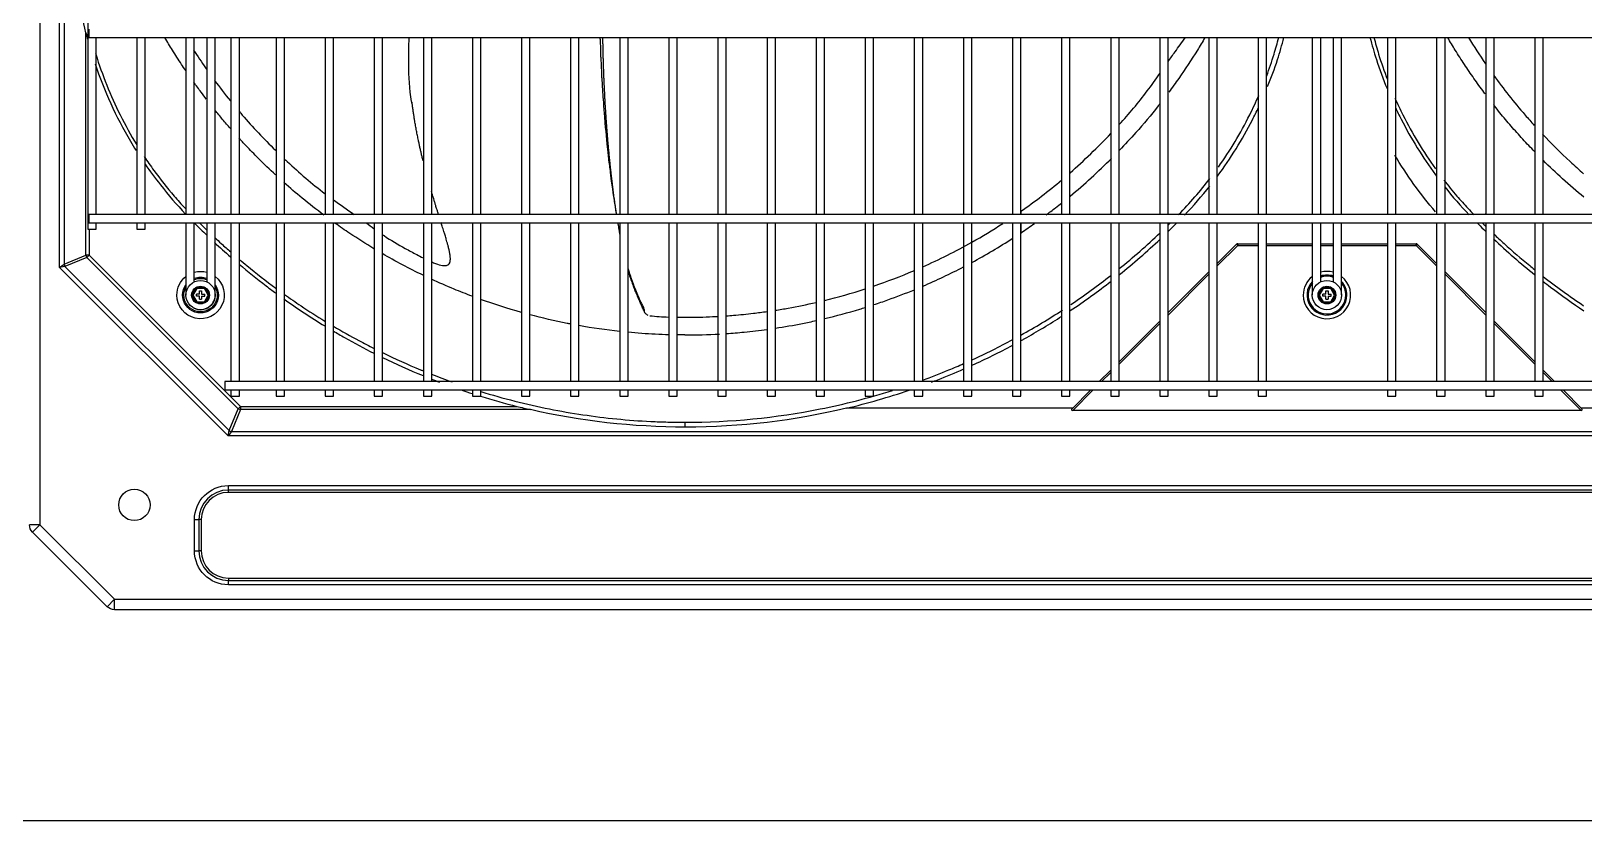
# Model space of a CAD drawing. Header units: millimetres. Extents: x 0 to 504600, y 0 to 118800.
# Drawn here: x 435575 to 436318, y 47238 to 47617 of the extents above; entities that cross this region are included whole.
import ezdxf

# ---------------------------------------------------------------- set-up
doc = ezdxf.new("R2010")
doc.units = ezdxf.units.MM
doc.header["$LTSCALE"] = 200
doc.layers.add('LG-AIRCON', color=240, linetype='Continuous')

# ---------------------------------------------------------------- blocks, each defined once
blk = doc.blocks.new('UXB+UXB')
at = {"layer": 'LG-AIRCON', "color": 0}
for p, q in [((-615.24, 719.79), (-615.24, 40.68)), ((-605.83, 163.94), (-605.83, 654.49)), ((-603.71, 652.97), (-603.71, 165.46)), ((-592.38, 636.18), (-592.38, 182.25)), ((-593.24, 169.8), (-593.24, 276.27)), ((-591.81, 278.04), (-591.81, 276.04)), ((-591.81, 276.04), (-591.81, 274.04)), ((-591.81, 274.04), (590.91, 274.04)), ((-588.38, 189.25), (-588.38, 274.04)), ((-568.88, 274.04), (-568.88, 189.25)), ((-564.88, 189.25), (-564.88, 274.04)), ((-545.39, 274.04), (-545.39, 189.26)), ((-541.38, 189.26), (-541.38, 274.04)), ((-535.39, 274.04), (-535.39, 189.25)), ((-531.39, 189.25), (-531.39, 274.04)), ((-523.82, 274.04), (-523.82, 189.26)), ((-519.82, 189.26), (-519.82, 274.04)), ((-502.25, 274.04), (-502.25, 189.26)), ((-498.25, 189.26), (-498.25, 274.04)), ((-478.76, 274.04), (-478.76, 189.26)), ((-474.76, 189.26), (-474.76, 274.04)), ((-455.26, 274.04), (-455.26, 189.26)), ((-451.26, 189.26), (-451.26, 274.04)), ((-431.76, 274.04), (-431.76, 189.26)), ((-427.76, 189.26), (-427.76, 274.04)), ((-408.27, 274.04), (-408.27, 189.26)), ((-404.27, 189.26), (-404.27, 274.04)), ((-384.77, 274.04), (-384.77, 189.26)), ((-380.77, 189.26), (-380.77, 274.04)), ((-361.27, 274.04), (-361.27, 189.26)), ((-357.28, 189.26), (-357.28, 274.04)), ((-337.78, 274.04), (-337.78, 189.26)), ((-333.78, 189.26), (-333.78, 274.04)), ((-314.28, 274.04), (-314.28, 189.26)), ((-310.28, 189.26), (-310.28, 274.04)), ((-290.79, 274.04), (-290.79, 189.26)), ((-286.79, 189.26), (-286.79, 274.04)), ((-267.29, 274.04), (-267.29, 189.26)), ((-263.29, 189.26), (-263.29, 274.04)), ((-243.79, 274.04), (-243.79, 189.26)), ((-239.79, 189.26), (-239.79, 274.04)), ((-220.3, 274.04), (-220.3, 189.26)), ((-216.3, 189.26), (-216.3, 274.04)), ((-196.8, 274.04), (-196.8, 189.26)), ((-192.8, 189.26), (-192.8, 274.04)), ((-173.3, 274.04), (-173.3, 189.26)), ((-169.3, 189.26), (-169.3, 274.04)), ((-149.81, 274.04), (-149.81, 189.26)), ((-145.81, 189.26), (-145.81, 274.04)), ((-126.31, 274.04), (-126.31, 189.26)), ((-122.31, 189.26), (-122.31, 274.04)), ((-102.82, 274.04), (-102.82, 189.26)), ((-98.82, 189.26), (-98.82, 274.04)), ((-79.32, 274.04), (-79.32, 189.26)), ((-75.32, 189.26), (-75.32, 274.04)), ((-55.82, 274.04), (-55.82, 189.26)), ((-51.82, 189.26), (-51.82, 274.04)), ((-32.33, 274.04), (-32.33, 189.26)), ((-28.33, 189.26), (-28.33, 274.04)), ((-6.33, 274.04), (-6.33, 189.26)), ((-2.33, 189.26), (-2.33, 274.04)), ((3.66, 274.04), (3.66, 189.25)), ((7.66, 189.25), (7.66, 274.04)), ((29.66, 274.04), (29.66, 189.26)), ((33.66, 189.26), (33.66, 274.04)), ((53.16, 274.04), (53.16, 189.26)), ((57.16, 189.26), (57.16, 274.04)), ((76.66, 274.04), (76.66, 189.26)), ((80.66, 189.26), (80.66, 274.04)), ((100.15, 274.04), (100.15, 189.26)), ((104.15, 189.26), (104.15, 274.04)), ((-591.81, 189.25), (-591.81, 187.25)), ((590.91, 189.25), (-591.81, 189.25)), ((-591.81, 187.25), (-591.81, 185.25)), ((-145.76, 190.8), (-145.76, 189.25)), ((-592.38, 182.25), (-588.38, 182.25)), ((-591.81, 185.25), (590.91, 185.25)), ((-591.68, 182.25), (-591.68, 169.8)), ((-588.38, 182.25), (-588.38, 185.25)), ((-568.88, 185.25), (-568.88, 182.25)), ((-568.88, 182.25), (-564.88, 182.25)), ((-564.88, 182.25), (-564.88, 185.25)), ((-545.39, 185.26), (-545.39, 173.91)), ((-541.38, 173.91), (-541.38, 185.26)), ((-535.39, 185.25), (-535.39, 173.91)), ((-531.39, 173.91), (-531.39, 185.25)), ((-523.82, 185.26), (-523.82, 109.27)), ((-519.82, 109.27), (-519.82, 185.26)), ((-502.25, 185.26), (-502.25, 109.27)), ((-498.25, 109.27), (-498.25, 185.26)), ((-478.76, 185.26), (-478.76, 109.27)), ((-474.76, 109.27), (-474.76, 185.26)), ((-455.26, 185.26), (-455.26, 109.27)), ((-451.26, 109.27), (-451.26, 185.26)), ((-431.76, 185.26), (-431.76, 109.27)), ((-427.76, 109.27), (-427.76, 185.26)), ((-408.27, 185.26), (-408.27, 109.27)), ((-404.27, 109.27), (-404.27, 185.26)), ((-384.77, 185.26), (-384.77, 109.27)), ((-380.77, 109.27), (-380.77, 185.26)), ((-361.27, 185.26), (-361.27, 109.27)), ((-357.28, 109.27), (-357.28, 185.26)), ((-337.78, 185.26), (-337.78, 109.27)), ((-333.78, 109.27), (-333.78, 185.26)), ((-314.28, 185.26), (-314.28, 109.27)), ((-310.28, 109.27), (-310.28, 185.26)), ((-290.79, 185.26), (-290.79, 109.27)), ((-286.79, 109.27), (-286.79, 185.26)), ((-267.29, 185.26), (-267.29, 109.27)), ((-263.29, 109.27), (-263.29, 185.26)), ((-243.79, 185.26), (-243.79, 109.27)), ((-239.79, 109.27), (-239.79, 185.26)), ((-220.3, 185.26), (-220.3, 109.27)), ((-216.3, 109.27), (-216.3, 185.26)), ((-196.8, 185.26), (-196.8, 109.27)), ((-192.8, 109.27), (-192.8, 185.26)), ((-173.3, 185.26), (-173.3, 109.27)), ((-169.3, 109.27), (-169.3, 185.26)), ((-149.81, 185.26), (-149.81, 109.27)), ((-145.81, 109.27), (-145.81, 185.26)), ((-145.76, 185.26), (-145.76, 180.54)), ((-126.31, 185.26), (-126.31, 109.27)), ((-122.31, 109.27), (-122.31, 185.26)), ((-102.82, 185.26), (-102.82, 109.27)), ((-98.82, 109.27), (-98.82, 185.26)), ((-79.32, 185.26), (-79.32, 109.27)), ((-75.32, 109.27), (-75.32, 185.26)), ((-55.82, 185.26), (-55.82, 109.27)), ((-51.82, 109.27), (-51.82, 185.26)), ((-32.33, 185.26), (-32.33, 109.27)), ((-28.33, 109.27), (-28.33, 185.26)), ((-6.33, 185.26), (-6.33, 173.91)), ((-2.33, 173.91), (-2.33, 185.26)), ((3.66, 185.25), (3.66, 173.91)), ((7.66, 173.91), (7.66, 185.25)), ((29.66, 185.26), (29.66, 109.27)), ((33.66, 109.27), (33.66, 185.26)), ((53.16, 185.26), (53.16, 109.27)), ((57.16, 109.27), (57.16, 185.26)), ((76.66, 185.26), (76.66, 109.27)), ((80.66, 109.27), (80.66, 185.26)), ((100.15, 185.26), (100.15, 109.27)), ((104.15, 109.27), (104.15, 185.26)), ((-545.39, 171.08), (-545.39, 167.43)), ((-545.38, 173.91), (-545.38, 171.08)), ((-541.38, 171.08), (-541.38, 173.91)), ((-541.38, 167.43), (-541.38, 171.08)), ((-535.39, 173.91), (-535.39, 171.08)), ((-535.39, 171.08), (-535.39, 167.43)), ((-531.39, 171.08), (-531.39, 173.91)), ((-531.39, 171.08), (-531.39, 171.08)), ((-531.39, 167.43), (-531.39, 171.08)), ((-51.82, 165.75), (-42.56, 175.02)), ((-51.82, 164.62), (-41.99, 174.45)), ((-41.99, 174.45), (-42.56, 175.02)), ((-41.99, 175.25), (-32.33, 175.25)), ((-41.99, 175.25), (-41.99, 174.45)), ((-41.99, 174.45), (-32.33, 174.45)), ((-28.33, 175.25), (-6.33, 175.25)), ((-28.33, 174.45), (-6.33, 174.45)), ((-6.33, 173.91), (-6.33, 171.08)), ((-6.33, 171.08), (-6.33, 167.43)), ((-2.33, 175.25), (3.66, 175.25)), ((-2.33, 174.45), (3.66, 174.45)), ((-2.33, 171.08), (-2.33, 173.91)), ((-2.33, 167.43), (-2.33, 171.08)), ((3.66, 173.91), (3.66, 171.08)), ((3.66, 171.08), (3.66, 167.43)), ((7.66, 175.25), (29.66, 175.25)), ((7.66, 174.45), (29.66, 174.45)), ((7.66, 171.08), (7.66, 173.91)), ((7.66, 171.08), (7.66, 171.08)), ((7.66, 167.43), (7.66, 171.08)), ((33.66, 175.25), (43.32, 175.25)), ((33.66, 174.45), (43.32, 174.45)), ((43.32, 174.45), (43.32, 175.25)), ((43.89, 175.02), (43.32, 174.45)), ((43.32, 174.45), (53.16, 164.61)), ((43.89, 175.02), (53.16, 165.74)), ((-605.83, 163.94), (-603.71, 165.46)), ((-603.26, 164.36), (-605.83, 163.94)), ((-525.12, 83.22), (-605.83, 163.94)), ((-603.71, 165.46), (-593.24, 169.8)), ((-592.78, 168.7), (-603.26, 164.36)), ((-603.26, 164.36), (-524.69, 85.8)), ((-591.68, 169.8), (-593.24, 169.8)), ((-591.68, 169.8), (-592.78, 168.7)), ((-520.35, 96.27), (-592.78, 168.7)), ((-591.68, 169.8), (-519.25, 97.37)), ((-545.39, 170.67), (-545.39, 150.69)), ((-545.38, 170.67), (-545.38, 150.83)), ((-541.38, 156.99), (-541.38, 170.67)), ((-535.39, 167.43), (-535.39, 164.6)), ((-535.39, 164.6), (-535.39, 156.99)), ((-531.39, 167.43), (-531.39, 167.43)), ((-531.39, 164.6), (-531.39, 167.43)), ((-531.39, 150.83), (-531.39, 164.6)), ((-6.33, 167.43), (-6.33, 164.6)), ((-6.33, 164.6), (-6.33, 150.85)), ((-2.33, 164.6), (-2.33, 167.43)), ((-2.33, 156.99), (-2.33, 164.6)), ((3.66, 167.43), (3.66, 164.6)), ((3.66, 164.6), (3.66, 156.99)), ((7.66, 167.43), (7.66, 167.43)), ((7.66, 164.6), (7.66, 167.43)), ((7.66, 150.81), (7.66, 164.6)), ((-75.32, 142.25), (-55.82, 161.75)), ((-75.32, 141.12), (-55.82, 160.62)), ((57.16, 161.74), (76.66, 142.25)), ((57.16, 160.61), (76.66, 141.11)), ((-542.64, 150.67), (-540.51, 154.35)), ((-542.64, 150.67), (-542.06, 150.67)), ((-540.51, 146.99), (-542.64, 150.67)), ((-540.22, 153.85), (-542.06, 150.67)), ((-542.06, 150.67), (-540.22, 147.49)), ((-540.51, 154.35), (-540.22, 153.85)), ((-540.51, 154.35), (-536.26, 154.35)), ((-538.89, 151.17), (-540.39, 151.17)), ((-540.39, 150.17), (-540.39, 151.17)), ((-538.89, 150.17), (-540.39, 150.17)), ((-536.55, 153.85), (-540.22, 153.85)), ((-538.89, 152.67), (-537.89, 152.67)), ((-538.89, 151.17), (-538.89, 152.67)), ((-538.89, 148.67), (-538.89, 150.17)), ((-538.89, 148.67), (-537.89, 148.67)), ((-537.89, 152.67), (-537.89, 151.17)), ((-537.89, 151.17), (-536.39, 151.17)), ((-537.89, 150.17), (-537.89, 148.67)), ((-537.89, 150.17), (-536.39, 150.17)), ((-536.55, 153.85), (-536.26, 154.35)), ((-534.71, 150.67), (-536.55, 153.85)), ((-536.55, 147.49), (-534.71, 150.67)), ((-536.39, 150.17), (-536.39, 151.17)), ((-536.26, 154.35), (-534.14, 150.67)), ((-534.14, 150.67), (-536.26, 146.99)), ((-534.71, 150.67), (-534.14, 150.67)), ((-3.58, 150.67), (-1.46, 154.35)), ((-3.58, 150.67), (-3.01, 150.67)), ((-1.46, 146.99), (-3.58, 150.67)), ((-1.17, 153.85), (-3.01, 150.67)), ((-3.01, 150.67), (-1.17, 147.49)), ((-1.46, 154.35), (-1.17, 153.85)), ((-1.46, 154.35), (2.79, 154.35)), ((0.17, 151.17), (-1.33, 151.17)), ((-1.33, 150.17), (-1.33, 151.17)), ((0.17, 150.17), (-1.33, 150.17)), ((2.5, 153.85), (-1.17, 153.85)), ((0.17, 152.67), (1.17, 152.67)), ((0.17, 151.17), (0.17, 152.67)), ((0.17, 148.67), (0.17, 150.17)), ((0.17, 148.67), (1.17, 148.67)), ((1.17, 152.67), (1.17, 151.17)), ((1.17, 151.17), (2.67, 151.17)), ((1.17, 150.17), (1.17, 148.67)), ((1.17, 150.17), (2.67, 150.17)), ((2.5, 153.85), (2.79, 154.35)), ((4.34, 150.67), (2.5, 153.85)), ((2.5, 147.49), (4.34, 150.67)), ((2.67, 150.17), (2.67, 151.17)), ((2.79, 154.35), (4.91, 150.67)), ((4.91, 150.67), (2.79, 146.99)), ((4.34, 150.67), (4.91, 150.67)), ((-540.51, 146.99), (-540.22, 147.49)), ((-536.26, 146.99), (-540.51, 146.99)), ((-540.22, 147.49), (-536.55, 147.49)), ((-536.55, 147.49), (-536.26, 146.99)), ((-1.46, 146.99), (-1.17, 147.49)), ((2.79, 146.99), (-1.46, 146.99)), ((-1.17, 147.49), (2.5, 147.49)), ((2.5, 147.49), (2.79, 146.99)), ((-98.82, 118.76), (-79.32, 138.25)), ((-98.81, 117.63), (-79.32, 137.12)), ((80.66, 138.25), (100.15, 118.75)), ((80.66, 137.12), (100.15, 117.62)), ((-108.31, 109.27), (-102.81, 114.76)), ((-107.18, 109.27), (-102.81, 113.63)), ((104.15, 114.75), (109.64, 109.27)), ((104.15, 113.62), (108.51, 109.27)), ((-526.82, 109.26), (-526.82, 107.26)), ((527.73, 109.26), (-526.82, 109.26)), ((-526.82, 107.26), (-526.82, 105.27)), ((-526.82, 105.27), (527.73, 105.27)), ((-523.82, 105.27), (-523.82, 102.27)), ((-519.82, 102.27), (-519.82, 105.27)), ((-502.25, 105.27), (-502.25, 102.27)), ((-498.25, 102.27), (-498.25, 105.27)), ((-478.76, 105.27), (-478.76, 102.27)), ((-474.76, 102.27), (-474.76, 105.27)), ((-455.26, 105.27), (-455.26, 102.27)), ((-451.26, 102.27), (-451.26, 105.27)), ((-431.76, 105.27), (-431.76, 102.27)), ((-427.76, 102.27), (-427.76, 105.27)), ((-408.27, 105.27), (-408.27, 102.27)), ((-404.27, 102.27), (-404.27, 105.27)), ((-384.77, 105.27), (-384.77, 102.27)), ((-380.77, 102.27), (-380.77, 105.27)), ((-361.27, 105.27), (-361.27, 102.27)), ((-357.28, 102.27), (-357.28, 105.27)), ((-337.78, 105.27), (-337.78, 102.27)), ((-333.78, 102.27), (-333.78, 105.27)), ((-314.28, 105.27), (-314.28, 102.27)), ((-310.28, 102.27), (-310.28, 105.27)), ((-290.79, 105.27), (-290.79, 102.27)), ((-286.79, 102.27), (-286.79, 105.27)), ((-267.29, 105.27), (-267.29, 102.27)), ((-263.29, 102.27), (-263.29, 105.27)), ((-243.79, 105.27), (-243.79, 102.27)), ((-239.79, 102.27), (-239.79, 105.27)), ((-220.3, 105.27), (-220.3, 102.27)), ((-216.3, 102.27), (-216.3, 105.27)), ((-196.8, 105.27), (-196.8, 102.27)), ((-192.8, 102.27), (-192.8, 105.27)), ((-173.3, 105.27), (-173.3, 102.27)), ((-169.3, 102.27), (-169.3, 105.27)), ((-149.81, 105.27), (-149.81, 102.27)), ((-145.81, 102.27), (-145.81, 105.27)), ((-126.31, 105.27), (-126.31, 102.27)), ((-122.31, 102.27), (-122.31, 105.27)), ((-121.31, 96.26), (-112.31, 105.27)), ((-120.98, 95.46), (-111.18, 105.27)), ((-102.82, 105.27), (-102.82, 102.27)), ((-98.82, 102.27), (-98.82, 105.27)), ((-79.32, 105.27), (-79.32, 102.27)), ((-75.32, 102.27), (-75.32, 105.27)), ((-55.82, 105.27), (-55.82, 102.27)), ((-51.82, 102.27), (-51.82, 105.27)), ((-32.33, 105.27), (-32.33, 102.27)), ((-28.33, 102.27), (-28.33, 105.27)), ((29.66, 105.27), (29.66, 102.27)), ((33.66, 102.27), (33.66, 105.27)), ((53.16, 105.27), (53.16, 102.27)), ((57.16, 102.27), (57.16, 105.27)), ((76.66, 105.27), (76.66, 102.27)), ((80.66, 102.27), (80.66, 105.27)), ((100.15, 105.27), (100.15, 102.27)), ((104.15, 102.27), (104.15, 105.27)), ((112.51, 105.27), (122.31, 95.46)), ((113.64, 105.27), (122.64, 96.26)), ((-523.82, 102.27), (-519.82, 102.27)), ((-519.25, 97.37), (-520.35, 96.27)), ((-519.25, 97.37), (-386.98, 97.37)), ((-519.25, 97.37), (-519.25, 95.82)), ((-502.25, 102.27), (-498.25, 102.27)), ((-478.76, 102.27), (-474.76, 102.27)), ((-455.26, 102.27), (-451.26, 102.27)), ((-431.76, 102.27), (-427.76, 102.27)), ((-408.27, 102.27), (-404.27, 102.27)), ((-384.77, 102.27), (-380.77, 102.27)), ((-361.27, 102.27), (-357.28, 102.27)), ((-337.78, 102.27), (-333.78, 102.27)), ((-314.28, 102.27), (-310.28, 102.27)), ((-290.79, 102.27), (-286.79, 102.27)), ((-267.29, 102.27), (-263.29, 102.27)), ((-243.79, 102.27), (-239.79, 102.27)), ((-220.3, 102.27), (-216.3, 102.27)), ((-196.8, 102.27), (-192.8, 102.27)), ((-173.3, 102.27), (-169.3, 102.27)), ((-149.81, 102.27), (-145.81, 102.27)), ((-126.31, 102.27), (-122.31, 102.27)), ((-102.82, 102.27), (-98.82, 102.27)), ((-79.32, 102.27), (-75.32, 102.27)), ((-55.82, 102.27), (-51.82, 102.27)), ((-32.33, 102.27), (-28.33, 102.27)), ((29.66, 102.27), (33.66, 102.27)), ((53.16, 102.27), (57.16, 102.27)), ((76.66, 102.27), (80.66, 102.27)), ((100.15, 102.27), (104.15, 102.27)), ((-524.69, 85.8), (-520.35, 96.27)), ((-519.25, 95.82), (-523.59, 85.34)), ((-380.49, 95.82), (-519.25, 95.82)), ((-121.11, 96.46), (-229.32, 96.46)), ((122.31, 95.46), (-120.98, 95.46)), ((230.65, 96.46), (122.44, 96.46)), ((-525.12, 83.22), (-524.69, 85.8)), ((-523.59, 85.34), (-525.12, 83.22)), ((526.45, 83.22), (-525.12, 83.22)), ((-523.59, 85.34), (524.93, 85.34)), ((-525.05, 59.43), (526.39, 59.43)), ((-525.05, 57.31), (-525.05, 59.43)), ((526.39, 57.31), (-525.05, 57.31)), ((-525.05, 56.19), (-525.05, 57.31)), ((526.39, 56.19), (-525.05, 56.19)), ((-615.24, 40.68), (-620.23, 40.68)), ((-618.77, 37.14), (-615.24, 40.68)), ((-615.24, 40.68), (-579.55, 5)), ((-541.29, 28.2), (-541.29, 43.19)), ((-541.29, 43.19), (-539.17, 43.19)), ((-539.17, 43.19), (-539.17, 28.2)), ((-538.05, 43.19), (-539.17, 43.19)), ((-538.05, 43.19), (-538.05, 28.2)), ((-583.09, 1.46), (-618.77, 37.14)), ((-541.29, 28.2), (-539.17, 28.2)), ((-538.05, 28.2), (-539.17, 28.2)), ((-525.05, 15.2), (526.39, 15.2)), ((-525.05, 15.2), (-525.05, 14.08)), ((-525.05, 14.08), (526.39, 14.08)), ((-525.05, 11.96), (-525.05, 14.08)), ((526.39, 11.96), (-525.05, 11.96)), ((-583.09, 1.46), (-579.55, 5)), ((-579.55, 5), (579.55, 5)), ((-579.55, 0), (-579.55, 5)), ((579.55, 0), (-579.55, 0))]:
    blk.add_line(p, q, dxfattribs=at)
for centre, radius in [((-538.39, 150.67), 7), ((0.67, 150.67), 7), ((-538.39, 150.67), 4.25), ((-538.39, 150.67), 4.25), ((0.67, 150.67), 4.25), ((0.67, 150.67), 4.25), ((-570.04, 50.19), 7.5)]:
    blk.add_circle(centre, radius, dxfattribs=at)
for centre, radius, start, end in [((-41.99, 174.45), 0.8, 90, 135), ((43.32, 174.45), 0.8, 45, 90), ((0.67, 150.67), 11.33, 180, 51.85692), ((0.67, 150.67), 11.33, 128.13746, 180), ((0.67, 150.67), 9.56, 137.01949, 0), ((0.67, 150.67), 9, 141.03565, 0), ((0.67, 150.67), 11.33, 74.65506, 105.33943), ((0.67, 150.67), 9.56, 71.73561, 108.26428), ((0.67, 150.67), 9, 70.54325, 109.45702), ((0.67, 150.67), 9.56, 0, 42.98056), ((0.67, 150.67), 9, 0, 38.95884), ((-525.05, 43.19), 14.12, 90, 180), ((-525.05, 43.19), 13, 90, 180), ((-525.05, 28.2), 14.12, 180, 270), ((-525.05, 28.2), 13, 180, 270)]:
    blk.add_arc(centre, radius, start, end, dxfattribs=at)
at = {"layer": 'LG-AIRCON', "color": 0, "extrusion": (0, 0, -1)}
for centre, radius, start, end in [((538.39, 150.67), 11.33, 0, 51.85121), ((538.39, 150.67), 11.33, 128.14308, 0), ((538.39, 150.67), 11.33, 74.64936, 105.34505), ((538.39, 150.67), 8.56, 69.50254, 110.49186), ((538.39, 150.67), 8, 67.97802, 112.0104), ((538.39, 150.67), 8.56, 144.78738, 0), ((538.39, 150.67), 8.56, 0, 35.19559), ((538.39, 150.67), 8, 0, 28.95757), ((538.39, 150.67), 8, 151.01995, 0), ((525.05, 43.19), 16.24, 0, 90), ((615.24, 40.68), 5, 315, 0), ((525.05, 28.2), 16.24, 270, 0), ((579.55, 5), 5, 270, 315)]:
    blk.add_arc(centre, radius, start, end, dxfattribs=at)
at = {"layer": 'LG-AIRCON', "color": 0}
for centre, major_axis, ratio, start_param, end_param in [((-602.16, 165.46), (0.84, -2.03), 0.678598, 4.438375, 4.986403), ((-591.68, 169.8), (0.84, -2.03), 0.678598, 4.438375, 4.986403), ((-519.25, 97.37), (2.03, -0.84), 0.678598, 4.438375, 4.986403), ((-120.18, 96.26), (1.37, 0.57), 0.414214, 2.356194, 3.926991), ((121.51, 96.26), (-1.37, 0.57), 0.414214, 2.356194, 3.926991), ((-523.59, 86.9), (2.03, -0.84), 0.678598, 4.438375, 4.986403)]:
    blk.add_ellipse(centre, major_axis=major_axis, ratio=ratio, start_param=start_param, end_param=end_param, dxfattribs=at)
for points, knots in [([(-593.24, 276.27), (-596.11, 287.8), (-597.9, 299.52), (-599, 317.37), (-599.26, 323.34), (-599.81, 335.27), (-600.06, 341.24), (-601.15, 371.11), (-601.59, 395.09), (-601.59, 419.05)], [0, 0, 0, 0, 0.25, 0.25, 0.375, 0.375, 0.5, 0.5, 1, 1, 1, 1]), ([(-545.46, 258.12), (-546.14, 259.12), (-548.31, 262.36), (-551.66, 267.59), (-554.25, 271.87), (-555.42, 273.87)], [0, 0, 0, 0, 0.194465, 0.627386, 1, 1, 1, 1]), ([(-541.71, 267.94), (-539.86, 265.08), (-537.77, 261.98), (-535.61, 258.9), (-535.43, 258.65)], [0, 0, 0, 0, 0.918999, 1, 1, 1, 1]), ([(-437.25, 242.54), (-437.31, 242.83), (-438.49, 248.96), (-438.81, 259.54), (-438.74, 269.78), (-438.53, 274.04)], [0, 0, 0, 0, 0.028763, 0.596266, 1, 1, 1, 1]), ([(-347.23, 274.05), (-347.23, 273.75), (-347.23, 273.07), (-347.18, 271.95), (-347.04, 270.28), (-347, 268.34), (-346.98, 266.13), (-346.88, 263.74), (-346.68, 261.21), (-346.57, 259.07), (-346.55, 257.34), (-346.51, 255.77), (-346.29, 253.71), (-346.19, 251.48), (-346.11, 249.33), (-345.96, 247.02), (-345.71, 244.56), (-345.56, 242.43), (-345.49, 240.69), (-345.41, 239.06), (-345.13, 236.95), (-344.98, 234.63), (-344.84, 232.45), (-344.62, 230.16), (-344.32, 227.77), (-344.13, 225.64), (-344.01, 223.84), (-343.85, 222.13), (-343.5, 219.95), (-343.31, 217.4), (-343.08, 215.13), (-342.78, 212.83), (-342.44, 210.55), (-342.22, 208.3), (-341.87, 205.36), (-341.43, 203.11), (-341.16, 200.49), (-340.83, 197.99), (-340.37, 195.35), (-340.02, 193.12), (-339.76, 191.27), (-339.58, 190.13), (-339.45, 189.49), (-339.4, 189.24)], [0, 0, 0, 0, 0.010355, 0.022017, 0.034912, 0.06644, 0.084702, 0.104252, 0.145583, 0.183247, 0.197905, 0.209829, 0.23371, 0.264361, 0.282067, 0.301316, 0.342279, 0.380092, 0.394981, 0.407215, 0.43204, 0.463541, 0.481722, 0.501226, 0.542595, 0.579874, 0.594265, 0.606592, 0.633467, 0.667291, 0.686602, 0.707431, 0.750283, 0.785454, 0.798796, 0.843668, 0.862, 0.881783, 0.924485, 0.963805, 0.979109, 0.991789, 1, 1, 1, 1]), ([(-346, 274.05), (-345.99, 273.63), (-345.98, 272.88), (-345.96, 271.47), (-345.93, 270.14), (-345.9, 268.48), (-345.87, 267.12), (-345.83, 265.43), (-345.78, 263.91), (-345.74, 262.26), (-345.69, 260.78), (-345.64, 259.31), (-345.58, 257.67), (-345.53, 256.2), (-345.46, 254.56), (-345.4, 253.08), (-345.33, 251.42), (-345.26, 249.91), (-345.18, 248.4), (-345.1, 246.75), (-345.02, 245.28), (-344.93, 243.67), (-344.85, 242.22), (-344.75, 240.6), (-344.65, 238.99), (-344.56, 237.54), (-344.45, 235.92), (-344.35, 234.45), (-344.23, 232.81), (-344.12, 231.34), (-344.01, 229.89), (-343.89, 228.3), (-343.76, 226.73), (-343.63, 225.15), (-343.49, 223.58), (-343.37, 222.17), (-343.22, 220.6), (-343.09, 219.18), (-342.94, 217.59), (-342.8, 216.16), (-342.65, 214.74), (-342.49, 213.18), (-342.34, 211.8), (-342.18, 210.27), (-342.02, 208.9), (-341.85, 207.39), (-341.67, 205.87), (-341.51, 204.51), (-341.32, 203), (-341.15, 201.63), (-340.96, 200.1), (-340.78, 198.74), (-340.6, 197.39), (-340.39, 195.91), (-340.21, 194.59), (-340, 193.14), (-339.83, 191.98), (-339.62, 190.58), (-339.49, 189.76), (-339.41, 189.24)], [0, 0, 0, 0, 0.014465, 0.025686, 0.048127, 0.059348, 0.081789, 0.09301, 0.115451, 0.132282, 0.149113, 0.165944, 0.182775, 0.205216, 0.216437, 0.238878, 0.255709, 0.27254, 0.289371, 0.306202, 0.328643, 0.339864, 0.362305, 0.379136, 0.395967, 0.418408, 0.429629, 0.45207, 0.468901, 0.485732, 0.502563, 0.519394, 0.541835, 0.558666, 0.575497, 0.597939, 0.609159, 0.631601, 0.648431, 0.665262, 0.682093, 0.698924, 0.721366, 0.732586, 0.755028, 0.771859, 0.78869, 0.811131, 0.822351, 0.844793, 0.861624, 0.878455, 0.895286, 0.912117, 0.934558, 0.945779, 0.96822, 0.97944, 1, 1, 1, 1]), ([(-75.34, 262.42), (-74.25, 263.98), (-71.53, 267.85), (-68.69, 271.68), (-67.06, 274.01)], [0, 0, 0, 0, 0.404883, 1, 1, 1, 1]), ([(-57.74, 273.87), (-58.91, 271.87), (-62.9, 265.27), (-68.66, 256.56), (-73.42, 249.99), (-75.04, 247.81)], [0, 0, 0, 0, 0.221999, 0.739418, 1, 1, 1, 1]), ([(-28.16, 255.64), (-26.89, 259.06), (-25.73, 262.5), (-23.85, 268.63), (-23.09, 271.32), (-22.39, 274.01)], [0, 0, 0, 0, 0.563574, 0.563574, 1, 1, 1, 1]), ([(-27.71, 250.49), (-25.99, 254.75), (-24.42, 259.06), (-21.89, 266.88), (-20.86, 270.39), (-19.93, 273.92)], [0, 0, 0, 0, 0.555539, 0.555539, 1, 1, 1, 1]), ([(21.26, 273.96), (22.18, 270.44), (23.2, 266.96), (25.85, 258.77), (27.56, 254.1), (29.45, 249.5)], [0, 0, 0, 0, 0.420981, 0.420981, 1, 1, 1, 1]), ([(23.13, 274.02), (23.83, 271.32), (24.59, 268.64), (26.65, 261.91), (28.04, 257.88), (29.57, 253.89)], [0, 0, 0, 0, 0.398194, 0.398194, 1, 1, 1, 1]), ([(76.38, 247), (76.19, 247.26), (74.36, 249.71), (70.98, 254.38), (66.41, 261.1), (62.24, 267.59), (59.66, 271.87), (58.48, 273.87)], [0, 0, 0, 0, 0.030003, 0.283624, 0.535302, 0.785046, 1, 1, 1, 1]), ([(-588.87, 261.34), (-584.53, 248.41), (-578.87, 236.08), (-571.05, 222.87), (-570.16, 221.41), (-569.24, 219.96)], [0, 0, 0, 0, 0.888688, 0.888688, 1, 1, 1, 1]), ([(-588.63, 266.39), (-588.58, 266.25), (-588.54, 266.1), (-585.45, 256.05), (-581.52, 246.22), (-574.43, 232.04), (-571.79, 227.29), (-568.95, 222.66)], [0, 0, 0, 0, 0.009339, 0.009339, 0.659059, 0.659059, 1, 1, 1, 1]), ([(-98.72, 232.35), (-94.06, 237.45), (-87.34, 245.36), (-81.28, 253.91), (-79.3, 256.74)], [0, 0, 0, 0, 0.672281, 1, 1, 1, 1]), ([(80.47, 255.85), (85.14, 249.39), (91.49, 241.34), (98.41, 233.55), (99.89, 231.92)], [0, 0, 0, 0, 0.788206, 1, 1, 1, 1]), ([(-535.63, 244.51), (-536.46, 245.59), (-538.49, 248.27), (-540.47, 250.99), (-541.63, 252.61)], [0, 0, 0, 0, 0.406175, 1, 1, 1, 1]), ([(-51.3, 211.93), (-45.65, 219.87), (-40.65, 228.2), (-34.76, 239.99), (-33.3, 243.11), (-31.93, 246.28)], [0, 0, 0, 0, 0.739872, 0.739872, 1, 1, 1, 1]), ([(-524.04, 230.36), (-525.32, 231.82), (-527.83, 234.75), (-530.28, 237.74), (-531.48, 239.23)], [0, 0, 0, 0, 0.502284, 1, 1, 1, 1]), ([(-519.93, 238.64), (-519.42, 238.04), (-513.95, 231.67), (-508.1, 225.48), (-502.53, 220.01)], [0, 0, 0, 0, 0.092857, 1, 1, 1, 1]), ([(-431.93, 215.13), (-432, 215.44), (-432.22, 216.33), (-432.57, 217.8), (-432.98, 219.53), (-433.37, 221.26), (-433.75, 222.99), (-434.15, 224.91), (-434.51, 226.64), (-434.88, 228.58), (-435.18, 230.13), (-435.53, 232.07), (-435.83, 233.83), (-436.15, 235.8), (-436.43, 237.6), (-436.7, 239.42), (-436.95, 241.24), (-437.11, 242.45), (-437.18, 243.06)], [0, 0, 0, 0, 0.034815, 0.097756, 0.160698, 0.223639, 0.28658, 0.349522, 0.433443, 0.475404, 0.559326, 0.601287, 0.685208, 0.74815, 0.811091, 0.874032, 0.936973, 1, 1, 1, 1]), ([(-79.12, 242.46), (-79.44, 242.05), (-83.2, 237.26), (-89.56, 229.62), (-96.03, 222.77), (-98.69, 219.99)], [0, 0, 0, 0, 0.052501, 0.612417, 1, 1, 1, 1]), ([(-51.7, 207.67), (-45.43, 216.13), (-39.86, 225.1), (-33.99, 236.53), (-33.03, 238.48), (-32.1, 240.45)], [0, 0, 0, 0, 0.829987, 0.829987, 1, 1, 1, 1]), ([(33.22, 245.02), (34.43, 242.29), (35.7, 239.58), (41.53, 227.92), (46.72, 219.33), (52.59, 211.16)], [0, 0, 0, 0, 0.228133, 0.228133, 1, 1, 1, 1]), ([(33.44, 240.44), (34.33, 238.56), (35.25, 236.69), (40.95, 225.56), (46.5, 216.58), (52.76, 208.07), (52.85, 207.95), (52.94, 207.83)], [0, 0, 0, 0, 0.165073, 0.165073, 0.987864, 0.987864, 1, 1, 1, 1]), ([(100.03, 219.33), (99.1, 220.28), (96.22, 223.27), (91.54, 228.4), (86.06, 234.74), (82.43, 239.2), (80.59, 241.53), (80.48, 241.67)], [0, 0, 0, 0, 0.134617, 0.418834, 0.70095, 0.980961, 1, 1, 1, 1]), ([(-510.73, 216.11), (-512.71, 218.13), (-515.88, 221.35), (-518.95, 224.66), (-520.08, 225.91)], [0, 0, 0, 0, 0.627651, 1, 1, 1, 1]), ([(103.79, 227.72), (108.02, 223.26), (114.46, 216.88), (121.25, 210.7), (123.42, 208.79)], [0, 0, 0, 0, 0.68539, 1, 1, 1, 1]), ([(-565.31, 216.95), (-563.84, 214.73), (-562.31, 212.53), (-557.69, 206.17), (-554.45, 202.07), (-549.32, 196.11), (-547.56, 194.15), (-545.68, 192.13), (-545.58, 192.03), (-545.48, 191.93)], [0, 0, 0, 0, 0.252174, 0.252174, 0.74207, 0.74207, 0.987018, 0.987018, 1, 1, 1, 1]), ([(-498.34, 215.97), (-497.86, 215.51), (-491.66, 209.68), (-485.16, 204.03), (-478.79, 199.19)], [0, 0, 0, 0, 0.077831, 1, 1, 1, 1]), ([(-564.93, 213.39), (-562.6, 210), (-560.16, 206.68), (-553.83, 198.6), (-549.8, 193.93), (-545.55, 189.46)], [0, 0, 0, 0, 0.39962, 0.39962, 1, 1, 1, 1]), ([(123.62, 197.53), (120.16, 200.39), (116.77, 203.32), (110.26, 209.22), (107.18, 212.14), (104.11, 215.18)], [0, 0, 0, 0, 0.511236, 0.511236, 1, 1, 1, 1]), ([(-479.38, 188.97), (-482.89, 191.6), (-486.34, 194.3), (-492.7, 199.52), (-495.61, 202.01), (-498.48, 204.56)], [0, 0, 0, 0, 0.533334, 0.533334, 1, 1, 1, 1]), ([(56.65, 205.71), (58.65, 203.13), (60.73, 200.59), (64.58, 196.11), (66.34, 194.15), (69.09, 191.21), (70.07, 190.19), (71.05, 189.18)], [0, 0, 0, 0, 0.449884, 0.449884, 0.8085, 0.8085, 1, 1, 1, 1]), ([(-424.49, 189.24), (-424.49, 189.24), (-424.64, 189.71), (-424.94, 190.67), (-425.35, 191.97), (-425.76, 193.3), (-426.18, 194.64), (-426.6, 196), (-427.02, 197.38), (-427.42, 198.71), (-427.71, 199.71), (-427.85, 200.18)], [0, 0, 0, 0, 0.000305, 0.138428, 0.276551, 0.368633, 0.506756, 0.644879, 0.736961, 0.875084, 1, 1, 1, 1]), ([(-133.78, 188.97), (-132.23, 190.13), (-130.69, 191.3), (-128.18, 193.26), (-127.2, 194.04), (-126.22, 194.82)], [0, 0, 0, 0, 0.608126, 0.608126, 1, 1, 1, 1]), ([(-455.44, 172.88), (-459.34, 175.23), (-463.19, 177.67), (-469.32, 181.77), (-471.64, 183.37), (-473.94, 185.01)], [0, 0, 0, 0, 0.617576, 0.617576, 1, 1, 1, 1]), ([(-451.28, 179.6), (-451.04, 179.44), (-447.54, 177.07), (-442.12, 173.83), (-435.76, 170.49), (-432.85, 169.01), (-431.79, 168.49)], [0, 0, 0, 0, 0.039319, 0.566519, 0.843939, 1, 1, 1, 1]), ([(-419.06, 166.36), (-419.01, 166.5), (-418.95, 166.76), (-418.9, 167.06), (-418.85, 167.52), (-418.84, 167.88), (-418.84, 168.32), (-418.87, 168.83), (-418.92, 169.29), (-418.99, 169.88), (-419.07, 170.4), (-419.19, 171.04), (-419.31, 171.64), (-419.47, 172.4), (-419.65, 173.19), (-419.86, 174), (-420.05, 174.73), (-420.25, 175.47), (-420.49, 176.35), (-420.75, 177.26), (-421.07, 178.32), (-421.35, 179.27), (-421.65, 180.25), (-421.96, 181.23), (-422.32, 182.39), (-422.69, 183.56), (-423, 184.56), (-423.18, 185.11), (-423.26, 185.36)], [0, 0, 0, 0, 0.051203, 0.085927, 0.120651, 0.155375, 0.190098, 0.224822, 0.259546, 0.29427, 0.328994, 0.363718, 0.398442, 0.433165, 0.485251, 0.519975, 0.554699, 0.589423, 0.624147, 0.676233, 0.710956, 0.763042, 0.797766, 0.83249, 0.884576, 0.936662, 0.971386, 1, 1, 1, 1]), ([(-338.77, 185.26), (-338.76, 185.24), (-338.69, 184.8), (-338.54, 183.92), (-338.32, 182.63), (-338.12, 181.49), (-337.94, 180.49), (-337.83, 179.92), (-337.77, 179.62)], [0, 0, 0, 0, 0.008257, 0.234671, 0.461085, 0.687499, 0.838441, 1, 1, 1, 1]), ([(-338.65, 185.26), (-338.64, 185.17), (-338.55, 184.6), (-338.39, 183.5), (-338.11, 181.86), (-337.89, 180.81), (-337.78, 180.24)], [0, 0, 0, 0, 0.049758, 0.328143, 0.614367, 1, 1, 1, 1]), ([(-192.8, 164.17), (-184.9, 167.68), (-172.02, 174.12), (-159.34, 181.77), (-154.46, 184.93)], [0, 0, 0, 0, 0.61117, 1, 1, 1, 1]), ([(80.48, 179.93), (82.12, 178.38), (83.78, 176.85), (89.45, 171.69), (93.54, 168.17), (98.47, 164.12), (99.24, 163.49), (100, 162.87)], [0, 0, 0, 0, 0.260082, 0.260082, 0.885277, 0.885277, 1, 1, 1, 1]), ([(-531.58, 178.2), (-530.54, 177.23), (-529.51, 176.28), (-526.96, 173.97), (-525.45, 172.62), (-523.93, 171.29)], [0, 0, 0, 0, 0.410399, 0.410399, 1, 1, 1, 1]), ([(-519.97, 165.47), (-515.73, 161.88), (-511.39, 158.41), (-505.5, 153.92), (-504.01, 152.81), (-502.51, 151.71)], [0, 0, 0, 0, 0.749906, 0.749906, 1, 1, 1, 1]), ([(-519.83, 167.77), (-518.62, 166.75), (-517.42, 165.75), (-511.67, 161.03), (-507.06, 157.44), (-502.35, 153.97)], [0, 0, 0, 0, 0.211709, 0.211709, 1, 1, 1, 1]), ([(-427.79, 166.57), (-427.16, 166.28), (-425.47, 165.55), (-423.23, 164.82), (-421.2, 164.73), (-420.29, 164.97), (-419.71, 165.32), (-419.28, 165.77), (-419.09, 166.17), (-419.02, 166.48)], [0, 0, 0, 0, 0.20564, 0.547118, 0.687895, 0.809193, 0.86101, 0.907117, 1, 1, 1, 1]), ([(-408.38, 150.09), (-411.29, 151.19), (-414.19, 152.33), (-420.71, 155.03), (-424.32, 156.62), (-427.91, 158.28)], [0, 0, 0, 0, 0.44095, 0.44095, 1, 1, 1, 1]), ([(-333.78, 163.3), (-333.75, 163.22), (-333.64, 162.83), (-333.49, 162.33), (-333.22, 161.42), (-332.81, 160.19), (-332.21, 158.38), (-331, 154.98), (-329.48, 151.24), (-327.92, 147.66), (-327.02, 145.87), (-326.49, 144.75), (-326.17, 143.88), (-326.08, 142.95), (-326, 142.5), (-325.97, 142.31)], [0, 0, 0, 0, 0.011818, 0.05826, 0.078147, 0.142338, 0.204041, 0.310202, 0.571842, 0.682665, 0.781248, 0.831854, 0.86924, 0.927978, 1, 1, 1, 1]), ([(-333.78, 162.33), (-333.78, 162.32), (-333.7, 162.07), (-333.52, 161.46), (-333.22, 160.48), (-332.92, 159.52), (-332.64, 158.69), (-332.36, 157.86), (-332.04, 156.93), (-331.71, 156.02), (-331.41, 155.23), (-331.12, 154.45), (-330.82, 153.68), (-330.48, 152.82), (-330.17, 152.08), (-329.88, 151.35), (-329.62, 150.74), (-329.37, 150.14), (-329.08, 149.46), (-328.8, 148.8), (-328.51, 148.14), (-328.29, 147.62), (-328.05, 147.07), (-327.85, 146.61), (-327.62, 146.08), (-327.44, 145.67), (-327.23, 145.2), (-327.05, 144.78), (-326.9, 144.43), (-326.73, 144.06), (-326.67, 143.9), (-326.64, 143.85)], [0, 0, 0, 0, 0.001018, 0.033246, 0.081587, 0.129929, 0.162157, 0.194385, 0.242727, 0.291069, 0.323297, 0.355525, 0.403867, 0.436095, 0.484437, 0.516665, 0.548893, 0.581121, 0.613349, 0.661691, 0.693919, 0.726147, 0.758375, 0.790603, 0.82283, 0.855058, 0.887286, 0.919514, 0.951742, 0.98397, 1, 1, 1, 1]), ([(103.97, 157.32), (105.21, 156.36), (106.45, 155.41), (112.87, 150.55), (118.17, 146.78), (123.57, 143.18)], [0, 0, 0, 0, 0.194449, 0.194449, 1, 1, 1, 1]), ([(-542.32, 144.99), (-542.17, 144.86), (-541.75, 144.54), (-540.83, 144.06), (-539.35, 143.66), (-537.27, 143.63), (-535.24, 144.29), (-533.6, 145.47), (-532.44, 146.82), (-531.59, 148.61), (-531.39, 149.94), (-531.39, 150.67)], [0, 0, 0, 0, 0.042244, 0.108681, 0.210744, 0.339451, 0.513473, 0.618017, 0.733965, 0.8613, 1, 1, 1, 1]), ([(-498.26, 151.01), (-495.63, 149.14), (-492.98, 147.31), (-486.54, 142.99), (-482.72, 140.55), (-478.84, 138.18)], [0, 0, 0, 0, 0.415669, 0.415669, 1, 1, 1, 1]), ([(-216.59, 145.93), (-216.45, 145.98), (-216.3, 146.03), (-213.91, 146.82), (-211.66, 147.59), (-205.15, 149.91), (-200.94, 151.53), (-196.79, 153.24)], [0, 0, 0, 0, 0.021083, 0.021083, 0.358408, 0.358408, 1, 1, 1, 1]), ([(-361.29, 136.78), (-361.83, 136.88), (-362.37, 136.99), (-368.93, 138.29), (-374.92, 139.69), (-380.85, 141.27)], [0, 0, 0, 0, 0.081892, 0.081892, 1, 1, 1, 1]), ([(-326.56, 143.65), (-326.38, 143.33), (-326.02, 142.69), (-325.62, 141.95), (-325.06, 141.46), (-324.55, 141.12), (-324.28, 140.98)], [0, 0, 0, 0, 0.181976, 0.413188, 0.708779, 1, 1, 1, 1]), ([(-286.78, 140.72), (-285.64, 140.81), (-281.3, 141.14), (-274.8, 141.79), (-269.45, 142.49), (-267.29, 142.79)], [0, 0, 0, 0, 0.175255, 0.666459, 1, 1, 1, 1]), ([(-263.29, 143.39), (-261.24, 143.71), (-254.75, 144.8), (-248.25, 146.12), (-243.79, 147.15)], [0, 0, 0, 0, 0.31466, 1, 1, 1, 1]), ([(-239.71, 139.4), (-234.1, 140.74), (-228.5, 142.25), (-222.05, 144.2), (-221.15, 144.48), (-220.26, 144.76)], [0, 0, 0, 0, 0.861253, 0.861253, 1, 1, 1, 1]), ([(-474.76, 135.72), (-470.75, 133.36), (-466.69, 131.07), (-460.18, 127.58), (-457.77, 126.33), (-455.35, 125.11)], [0, 0, 0, 0, 0.633211, 0.633211, 1, 1, 1, 1]), ([(-323.42, 140.77), (-320.38, 140.47), (-317.33, 140.25), (-314.31, 140.13), (-314.28, 140.13)], [0, 0, 0, 0, 0.989422, 1, 1, 1, 1]), ([(-310.27, 140.03), (-308.77, 140.02), (-303.09, 140.02), (-296.6, 140.17), (-291.63, 140.42), (-290.78, 140.47)], [0, 0, 0, 0, 0.229112, 0.868027, 1, 1, 1, 1]), ([(-286.76, 132.23), (-283.91, 132.43), (-281.07, 132.66), (-274.56, 133.31), (-270.9, 133.74), (-267.24, 134.24)], [0, 0, 0, 0, 0.43543, 0.43543, 1, 1, 1, 1]), ([(-263.24, 134.82), (-258.93, 135.47), (-254.63, 136.23), (-248.15, 137.51), (-245.94, 137.98), (-243.74, 138.47)], [0, 0, 0, 0, 0.659092, 0.659092, 1, 1, 1, 1]), ([(-145.7, 128.88), (-145.18, 129.16), (-144.67, 129.45), (-138.03, 133.17), (-132.02, 136.79), (-126.15, 140.59)], [0, 0, 0, 0, 0.077105, 0.077105, 1, 1, 1, 1]), ([(-474.9, 133.47), (-473.1, 132.41), (-471.3, 131.37), (-464.84, 127.72), (-460.14, 125.2), (-455.38, 122.8)], [0, 0, 0, 0, 0.279714, 0.279714, 1, 1, 1, 1]), ([(-314.29, 131.65), (-316.44, 131.71), (-318.59, 131.79), (-325.1, 132.11), (-329.45, 132.42), (-333.78, 132.83)], [0, 0, 0, 0, 0.331279, 0.331279, 1, 1, 1, 1]), ([(-451.28, 123.09), (-445.31, 120.18), (-439.24, 117.45), (-432.7, 114.74), (-432.28, 114.56), (-431.85, 114.39)], [0, 0, 0, 0, 0.9348, 0.9348, 1, 1, 1, 1]), ([(-192.75, 109.95), (-188.57, 111.48), (-184.42, 113.1), (-177.91, 115.79), (-175.55, 116.8), (-173.19, 117.84)], [0, 0, 0, 0, 0.635021, 0.635021, 1, 1, 1, 1]), ([(-188.66, 108.96), (-187.63, 109.35), (-186.61, 109.74), (-181.41, 111.77), (-177.27, 113.49), (-173.16, 115.29)], [0, 0, 0, 0, 0.197193, 0.197193, 1, 1, 1, 1]), ([(-404.33, 104.51), (-393.51, 101.17), (-382.54, 98.39), (-360.83, 94.05), (-350.08, 92.45), (-333.8, 90.84), (-328.36, 90.44), (-320.2, 90.04), (-317.48, 89.94), (-312.03, 89.81), (-309.27, 89.78), (-306.58, 89.78)], [0, 0, 0, 0, 0.344826, 0.344826, 0.672413, 0.672413, 0.836207, 0.836207, 0.918103, 0.918103, 1, 1, 1, 1]), ([(-306.58, 89.78), (-284.84, 89.77), (-263.02, 91.93), (-230.17, 98.47), (-218.61, 101.43), (-207.24, 105.01)], [0, 0, 0, 0, 0.642828, 0.642828, 1, 1, 1, 1])]:
    blk.add_open_spline(points, degree=3, knots=knots, dxfattribs=at)
for points in [[(-593.24, 276.27), (-592.97, 275.19), (-592.68, 274.09), (-592.39, 272.99)], [(68.4, 273.97), (70.98, 269.75), (73.69, 265.56), (76.54, 261.42)], [(-531.67, 253.43), (-529.24, 250.15), (-526.73, 246.9), (-524.13, 243.69)], [(-122.28, 209.2), (-115.57, 215.08), (-109.07, 221.36), (-102.76, 228.01)], [(-502.48, 208.19), (-505.27, 210.76), (-508, 213.39), (-510.73, 216.11)], [(-122.26, 198.04), (-115.38, 203.76), (-108.77, 209.78), (-102.44, 216.11)], [(52.66, 190.46), (45.36, 198.99), (38.85, 208.06), (33.11, 217.65)], [(-145.76, 190.79), (-139.13, 195.43), (-132.61, 200.43), (-126.25, 205.79)], [(-70.31, 189.18), (-64.96, 194.66), (-59.94, 200.45), (-55.32, 206.48)], [(-67.49, 188.97), (-63.23, 193.41), (-59.21, 198.02), (-55.42, 202.81)], [(57.07, 202.45), (60.75, 197.81), (64.65, 193.34), (68.76, 189.04)], [(-474.83, 196.27), (-471.56, 193.91), (-468.22, 191.61), (-464.87, 189.27)], [(76.76, 189.69), (76.65, 189.58), (76.54, 189.47), (76.43, 189.36)], [(-541.42, 185.24), (-541.2, 185.02), (-540.97, 184.8), (-540.75, 184.58)], [(-540.75, 184.58), (-539.05, 182.88), (-537.33, 181.19), (-535.59, 179.52)], [(-538.87, 185.2), (-537.77, 184.11), (-536.65, 183.02), (-535.53, 181.94)], [(-459.18, 185.25), (-457.89, 184.32), (-456.59, 183.38), (-455.3, 182.44)], [(-145.74, 180.5), (-143.55, 181.97), (-141.37, 183.47), (-139.22, 185.01)], [(-98.7, 163.32), (-91.99, 168.76), (-85.49, 174.46), (-79.2, 180.44)], [(-75.25, 184.25), (-74.93, 184.57), (-74.6, 184.89), (-74.28, 185.21)], [(-75.2, 181.24), (-74.06, 182.35), (-72.94, 183.46), (-71.82, 184.58)], [(-71.82, 184.58), (-71.61, 184.79), (-71.4, 185), (-71.19, 185.2)], [(72.51, 185.21), (72.73, 185), (72.94, 184.79), (73.15, 184.58)], [(73.15, 184.58), (74.27, 183.47), (75.39, 182.36), (76.51, 181.27)], [(75.03, 185.2), (75.54, 184.7), (76.05, 184.2), (76.56, 183.7)], [(-531.66, 175.82), (-529.17, 173.5), (-526.64, 171.22), (-524.07, 168.98)], [(-169.27, 166.29), (-162.61, 169.89), (-156.09, 173.75), (-149.72, 177.88)], [(-98.66, 160.46), (-91.95, 165.85), (-85.44, 171.53), (-79.12, 177.48)], [(80.41, 177.53), (86.75, 171.55), (93.31, 165.84), (100.09, 160.4)], [(-431.91, 160.17), (-438.54, 163.37), (-445.05, 166.82), (-451.42, 170.51)], [(-192.74, 154.94), (-186.11, 157.78), (-179.61, 160.87), (-173.25, 164.18)], [(-216.3, 154.97), (-209.79, 157.18), (-203.29, 159.66), (-196.79, 162.43)], [(-122.18, 143.2), (-115.49, 147.67), (-108.97, 152.37), (-102.62, 157.32)], [(-121.92, 146.14), (-115.35, 150.57), (-108.96, 155.22), (-102.74, 160.1)], [(103.98, 159.72), (110.31, 154.77), (116.82, 150.05), (123.5, 145.58)], [(-498.49, 148.8), (-492.11, 144.26), (-485.56, 139.94), (-478.89, 135.87)], [(-239.8, 148.1), (-233.31, 149.69), (-226.81, 151.53), (-220.3, 153.64)], [(-384.83, 142.36), (-391.42, 144.21), (-397.95, 146.3), (-404.39, 148.62)], [(-145.76, 131.51), (-139, 135.27), (-132.37, 139.27), (-125.93, 143.48)], [(-337.79, 133.24), (-344.33, 133.95), (-350.84, 134.89), (-357.32, 136.04)], [(-306.58, 131.55), (-307.82, 131.55), (-309.06, 131.56), (-310.29, 131.57)], [(-306.58, 131.55), (-301.04, 131.55), (-295.52, 131.71), (-290.03, 132.02)], [(-169.22, 119.63), (-162.63, 122.64), (-156.12, 125.89), (-149.72, 129.34)], [(-169.21, 117.06), (-162.58, 120.07), (-156.06, 123.29), (-149.67, 126.71)], [(-451.39, 120.82), (-444.97, 117.69), (-438.47, 114.78), (-431.87, 112.08)], [(-427.81, 112.76), (-424.53, 111.47), (-421.24, 110.23), (-417.93, 109.05)], [(-427.88, 110.48), (-426.6, 109.97), (-425.32, 109.48), (-424.03, 108.99)], [(-413.64, 105.24), (-411.88, 104.64), (-410.11, 104.05), (-408.33, 103.48)], [(-229.32, 96.46), (-219.14, 98.88), (-209.14, 101.77), (-199.29, 105.13)], [(-404.35, 102.22), (-398.63, 100.46), (-392.84, 98.84), (-386.98, 97.37)], [(-386.98, 97.37), (-384.81, 96.83), (-382.62, 96.31), (-380.49, 95.82)], [(-306.29, 87.46), (-331.68, 87.44), (-356.4, 90.3), (-380.49, 95.82)], [(-306.58, 89.78), (-306.58, 89.21), (-306.58, 88.38), (-306.58, 87.47)], [(-229.32, 96.46), (-254.3, 90.52), (-279.93, 87.44), (-306.28, 87.46)]]:
    blk.add_open_spline(points, degree=3, dxfattribs=at)

msp = doc.modelspace()

# ---------------------------------------------------------------- linework, layer by layer
at = {"layer": 'LG-AIRCON', "color": 8}
msp.add_lwpolyline([(434234.22, 48198.42), (436914.22, 48198.42), (436914.22, 47238.42), (434234.22, 47238.42)], close=True, dxfattribs=at)

# ---------------------------------------------------------------- block references
at = {"layer": 'LG-AIRCON', "color": 50}
msp.add_blockref('UXB+UXB', (436194.45, 47339.54), dxfattribs=at)

doc.saveas('drawing.dxf')
